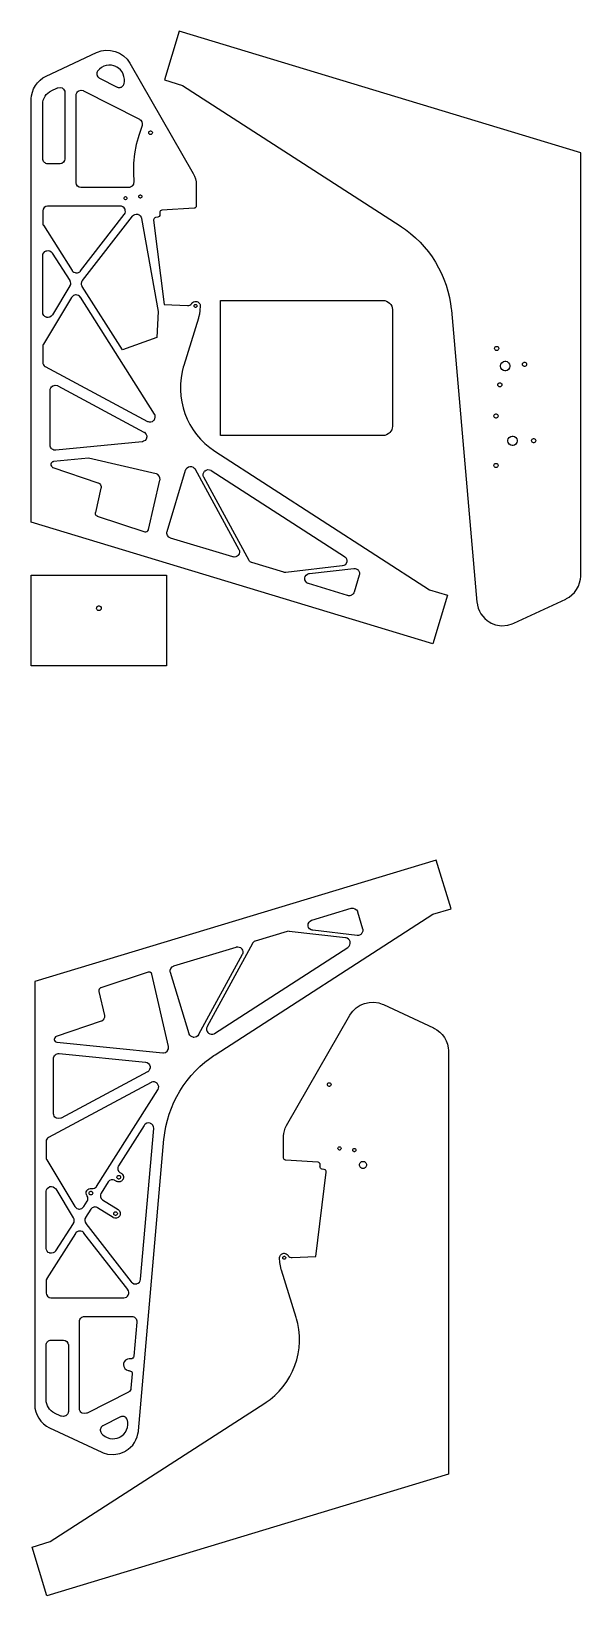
# Model space of a CAD drawing. Extents: x 0 to 29.2, y 0 to 83.1.
import ezdxf

# ---------------------------------------------------------------- set-up
doc = ezdxf.new("R2010")
doc.units = 0
doc.layers.get('0').update_dxf_attribs({"linetype": 'CONTINUOUS'})

msp = doc.modelspace()

# ---------------------------------------------------------------- linework, layer by layer
at = {"color": 0}
for points in [[(19.5803, 72.7253), (19.6525, 72.6788), (19.8637, 72.5306), (20.1342, 72.3212), (20.3908, 72.0979), (20.6338, 71.8614), (20.8619, 71.6124), (21.0754, 71.3514), (21.2736, 71.0792), (21.4561, 70.7965), (21.6225, 70.5042), (21.7724, 70.2026), (21.9053, 69.8929), (22.0208, 69.5753), (22.1186, 69.2507), (22.1981, 68.9199), (22.2589, 68.5833), (22.2926, 68.3276), (22.3007, 68.2419), (23.6556, 52.7547), (23.6592, 52.7133), (23.6801, 52.5897), (23.724, 52.4304), (23.7862, 52.2788), (23.8657, 52.1358), (23.9615, 52.0035), (24.0729, 51.8829), (24.1986, 51.776), (24.3018, 51.7046), (24.3379, 51.6838), (24.409, 51.6428), (24.6428, 51.5539), (24.9654, 51.501), (25.2914, 51.5256), (25.5319, 51.5938), (25.6065, 51.6285), (28.3693, 52.9168), (28.414, 52.9376), (28.5424, 53.0132), (28.6976, 53.1317), (28.8333, 53.2694), (28.9479, 53.4242), (29.0397, 53.5933), (29.1072, 53.7746), (29.1489, 53.9653), (29.1632, 54.1136), (29.1632, 54.1629), (29.1632, 76.6035), (7.84517, 83.0556), (7.06424, 80.4753), (8.02132, 80.1856), (19.5803, 72.7253)], [(8.59793, 75.5061), (8.61708, 75.4728), (8.6659, 75.3676), (8.71511, 75.2222), (8.74501, 75.0714), (8.7551, 74.956), (8.7551, 74.9175), (8.7551, 73.7869), (8.7551, 73.7753), (8.74599, 73.7401), (8.72114, 73.7013), (8.68386, 73.674), (8.64942, 73.6628), (8.63775, 73.6621), (6.93251, 73.5574), (6.92421, 73.5568), (6.88531, 73.5449), (6.852, 73.5217), (6.84651, 73.5154), (6.84099, 73.5092), (6.82194, 73.4732), (6.81483, 73.4332), (6.81538, 73.4249), (6.8221, 73.3153), (6.82281, 73.3036), (6.81592, 73.2681), (6.79351, 73.2278), (6.75803, 73.1983), (6.72433, 73.185), (6.71278, 73.1836), (6.60303, 73.1699), (6.59093, 73.1685), (6.55593, 73.1542), (6.51981, 73.1228), (6.4981, 73.08), (6.49283, 73.0426), (6.49436, 73.0306), (7.0504, 68.555), (8.29476, 68.4917), (8.31093, 68.4908), (8.36003, 68.4969), (8.42074, 68.5185), (8.47396, 68.5549), (8.50776, 68.5908), (8.51665, 68.6044), (8.5255, 68.6181), (8.55931, 68.654), (8.61247, 68.6904), (8.67313, 68.7121), (8.72211, 68.7181), (8.73833, 68.7172), (8.75054, 68.7164), (8.78683, 68.7089), (8.83236, 68.6911), (8.87358, 68.665), (8.90121, 68.6403), (8.90924, 68.631), (8.91721, 68.6217), (8.9375, 68.5907), (8.95714, 68.546), (8.96778, 68.4983), (8.96983, 68.4612), (8.96892, 68.449), (8.95469, 68.2625), (8.95187, 68.2257), (8.92557, 68.0435), (8.88303, 67.8643), (8.87213, 67.8292), (8.09169, 65.3113), (8.067, 65.2317), (8.00608, 64.9885), (7.94824, 64.6638), (7.91758, 64.3388), (7.91357, 64.0149), (7.93565, 63.6936), (7.98324, 63.3765), (8.05583, 63.0651), (8.15283, 62.761), (8.27376, 62.4653), (8.41803, 62.18), (8.58513, 61.9063), (8.77442, 61.6458), (8.98546, 61.4001), (9.21761, 61.1706), (9.47038, 60.9587), (9.67318, 60.8114), (9.74328, 60.7661), (21.1418, 53.4094), (22.099, 53.1197), (21.3181, 50.5394), (0, 56.9914), (0, 79.4321), (0, 79.4815), (0.014214, 79.6297), (0.055935, 79.8204), (0.123481, 80.0017), (0.215332, 80.1708), (0.329861, 80.3256), (0.465494, 80.4633), (0.620714, 80.5818), (0.749078, 80.6574), (0.793892, 80.6782), (3.45958, 81.9213), (3.51878, 81.9489), (3.70692, 82.0092), (3.95953, 82.0479), (4.2111, 82.0396), (4.45535, 81.9861), (4.68593, 81.8894), (4.89654, 81.7515), (5.08089, 81.5744), (5.20019, 81.4169), (5.23275, 81.3603), (8.59793, 75.5061)], [(3.61654, 80.5738), (4.55843, 80.0956), (4.57058, 80.0894), (4.60997, 80.0763), (4.6639, 80.0686), (4.71821, 80.0729), (4.75831, 80.0836), (4.77089, 80.089), (4.78342, 80.0946), (4.81874, 80.1164), (4.859, 80.1531), (4.89035, 80.1976), (4.90771, 80.2354), (4.91157, 80.2485), (4.92128, 80.2819), (4.93869, 80.3856), (4.9414, 80.5219), (4.92085, 80.655), (4.87825, 80.7819), (4.81489, 80.8997), (4.73188, 81.0058), (4.63053, 81.0972), (4.54308, 81.1554), (4.5121, 81.1711), (4.48107, 81.1869), (4.38243, 81.2232), (4.24886, 81.251), (4.11426, 81.2554), (3.98172, 81.2369), (3.85417, 81.1965), (3.73465, 81.1346), (3.62608, 81.0518), (3.55268, 80.9767), (3.53153, 80.949), (3.52317, 80.9382), (3.50293, 80.9019), (3.48551, 80.8504), (3.47971, 80.7963), (3.48286, 80.7549), (3.48589, 80.7414), (3.48888, 80.7281), (3.5039, 80.6893), (3.5325, 80.6431), (3.57042, 80.6039), (3.60433, 80.5799), (3.61654, 80.5738)], [(0.605469, 79.1807), (0.605469, 79.209), (0.613607, 79.2939), (0.637478, 79.4032), (0.676161, 79.5069), (0.728787, 79.6038), (0.794379, 79.6924), (0.872071, 79.7714), (0.960938, 79.839), (1.03445, 79.8824), (1.06011, 79.8943), (1.39453, 80.0503), (1.41585, 80.0603), (1.52897, 80.0756), (1.63921, 80.0456), (1.65907, 80.0329), (1.67356, 80.0238), (1.71246, 79.9885), (1.75261, 79.9331), (1.77778, 79.8694), (1.78657, 79.8178), (1.78657, 79.8006), (1.78657, 76.2957), (1.78657, 76.2689), (1.76486, 76.1885), (1.70583, 76.1008), (1.61822, 76.0418), (1.53776, 76.0201), (1.51096, 76.0201), (0.881076, 76.0201), (0.867512, 76.0201), (0.826986, 76.0254), (0.775553, 76.0411), (0.728136, 76.0664), (0.695692, 76.0912), (0.686199, 76.1007), (0.67665, 76.1103), (0.651747, 76.1428), (0.626411, 76.1903), (0.610786, 76.2417), (0.605469, 76.2822), (0.605469, 76.2957), (0.605469, 79.1807)], [(2.37711, 79.6501), (2.37711, 79.6676), (2.38612, 79.7203), (2.41217, 79.7847), (2.4535, 79.8407), (2.4936, 79.8758), (2.50851, 79.885), (2.52892, 79.8975), (2.64154, 79.9256), (2.75608, 79.9067), (2.77746, 79.8958), (5.73964, 78.3921), (5.76112, 78.3813), (5.81782, 78.3329), (5.86919, 78.2526), (5.89019, 78.1597), (5.88471, 78.0853), (5.87739, 78.0624), (5.70367, 77.5199), (5.66585, 77.4018), (5.57226, 77.0411), (5.48172, 76.5539), (5.43229, 76.0607), (5.42122, 75.6882), (5.42449, 75.5643), (5.43815, 75.0431), (5.43847, 75.0293), (5.43403, 74.9881), (5.41928, 74.9354), (5.39442, 74.8867), (5.36963, 74.8533), (5.36008, 74.8435), (5.35047, 74.8336), (5.31776, 74.8081), (5.26975, 74.7819), (5.2175, 74.7657), (5.17632, 74.7601), (5.16265, 74.7601), (2.65272, 74.7601), (2.62588, 74.7601), (2.54542, 74.7819), (2.45779, 74.841), (2.39876, 74.9286), (2.37711, 75.009), (2.37711, 75.0358), (2.37711, 79.6501)], [(6.23383, 77.6728), (6.23383, 77.6822), (6.24143, 77.7106), (6.26215, 77.7413), (6.29286, 77.7619), (6.32113, 77.7696), (6.33057, 77.7696), (6.33996, 77.7696), (6.36822, 77.7619), (6.39893, 77.7413), (6.41965, 77.7106), (6.42731, 77.6822), (6.42731, 77.6728), (6.42731, 77.6635), (6.41965, 77.6351), (6.39893, 77.6044), (6.36822, 77.5837), (6.33996, 77.5761), (6.33057, 77.5761), (6.32113, 77.5761), (6.29286, 77.5837), (6.26215, 77.6044), (6.24143, 77.6351), (6.23383, 77.6635), (6.23383, 77.6728)], [(4.91601, 74.1969), (4.91601, 74.2053), (4.92264, 74.23), (4.94081, 74.2569), (4.96772, 74.275), (4.99246, 74.2817), (5.00076, 74.2817), (5.009, 74.2817), (5.03375, 74.275), (5.06065, 74.2569), (5.07883, 74.23), (5.0855, 74.2053), (5.0855, 74.1969), (5.0855, 74.1887), (5.07883, 74.1639), (5.06065, 74.1371), (5.03375, 74.1189), (5.009, 74.1122), (5.00076, 74.1122), (4.99246, 74.1122), (4.96772, 74.1189), (4.94081, 74.1371), (4.92264, 74.1639), (4.91601, 74.1887), (4.91601, 74.1969)], [(5.70199, 74.2854), (5.70199, 74.2937), (5.70861, 74.3185), (5.72678, 74.3454), (5.75369, 74.3636), (5.77843, 74.3703), (5.78674, 74.3703), (5.79497, 74.3703), (5.81972, 74.3636), (5.84663, 74.3454), (5.86481, 74.3185), (5.87147, 74.2937), (5.87147, 74.2854), (5.87147, 74.2772), (5.86481, 74.2525), (5.84663, 74.2256), (5.81972, 74.2074), (5.79497, 74.2007), (5.78674, 74.2007), (5.77843, 74.2007), (5.75369, 74.2074), (5.72678, 74.2256), (5.70861, 74.2525), (5.70199, 74.2772), (5.70199, 74.2854)], [(0.644422, 72.7579), (2.16618, 70.361), (2.17497, 70.3472), (2.20817, 70.3097), (2.26042, 70.2704), (2.32047, 70.2446), (2.36942, 70.2342), (2.38585, 70.2335), (2.40224, 70.2326), (2.45193, 70.2383), (2.51417, 70.2585), (2.56993, 70.2926), (2.6065, 70.3268), (2.6166, 70.3397), (4.93767, 73.3314), (4.94938, 73.3465), (4.97597, 73.3986), (4.99403, 73.4722), (4.99132, 73.5481), (4.97581, 73.6044), (4.96739, 73.6215), (4.95899, 73.6388), (4.92399, 73.6856), (4.86572, 73.7343), (4.79639, 73.7651), (4.73899, 73.776), (4.71989, 73.776), (0.881076, 73.776), (0.854221, 73.776), (0.773762, 73.7543), (0.686143, 73.6953), (0.627115, 73.6076), (0.605469, 73.5272), (0.605469, 73.5004), (0.605469, 72.8919), (0.605469, 72.8746), (0.615397, 72.8222), (0.638021, 72.7681), (0.644422, 72.7579)], [(2.70437, 69.5132), (2.69308, 69.531), (2.67036, 69.5912), (2.66168, 69.6739), (2.67811, 69.7556), (2.70637, 69.8133), (2.71929, 69.8299), (5.36501, 73.2401), (5.37711, 73.2557), (5.42269, 73.2956), (5.49235, 73.3315), (5.56928, 73.3464), (5.62972, 73.3435), (5.64893, 73.3386), (5.66808, 73.3339), (5.72293, 73.3085), (5.78407, 73.2593), (5.82894, 73.195), (5.85069, 73.1386), (5.85417, 73.119), (6.72689, 68.1793), (6.66238, 66.7935), (4.83892, 66.1511), (2.70437, 69.5132)], [(0.605469, 71.1365), (0.605469, 71.1586), (0.619954, 71.2247), (0.660644, 71.3019), (0.723415, 71.3626), (0.782932, 71.395), (0.804144, 71.4011), (0.825304, 71.4074), (0.892904, 71.4119), (0.978407, 71.3943), (1.05414, 71.351), (1.10189, 71.3028), (1.11372, 71.2842), (2.03933, 69.8261), (2.04949, 69.8101), (2.07107, 69.7563), (2.08225, 69.6818), (2.07286, 69.6069), (2.05257, 69.5526), (2.04281, 69.5364), (1.11719, 67.9986), (1.10569, 67.9796), (1.05859, 67.9299), (0.983018, 67.8847), (0.897026, 67.8656), (0.828722, 67.8693), (0.807292, 67.8753), (0.785807, 67.8813), (0.725424, 67.9133), (0.661621, 67.974), (0.620226, 68.0517), (0.605469, 68.1185), (0.605469, 68.1407), (0.605469, 71.1365)], [(0.737468, 65.2594), (6.17681, 62.3469), (6.19661, 62.3364), (6.26324, 62.3179), (6.35226, 62.3182), (6.43653, 62.3468), (6.49354, 62.386), (6.50885, 62.4025), (6.52414, 62.4189), (6.55903, 62.4788), (6.58132, 62.5649), (6.57503, 62.6536), (6.5516, 62.7188), (6.53956, 62.7376), (2.60547, 68.9344), (2.59608, 68.9492), (2.56039, 68.9886), (2.50407, 69.029), (2.43946, 69.0542), (2.38693, 69.0625), (2.36951, 69.0624), (2.35206, 69.0622), (2.29975, 69.0525), (2.23574, 69.0258), (2.18039, 68.9842), (2.14567, 68.9439), (2.13667, 68.9289), (0.641276, 66.4447), (0.635417, 66.435), (0.614583, 66.3826), (0.605469, 66.3325), (0.605469, 66.3157), (0.605469, 65.4799), (0.605469, 65.4631), (0.614637, 65.4126), (0.64095, 65.3514), (0.682508, 65.2993), (0.722601, 65.2674), (0.737468, 65.2594)], [(8.64085, 68.4793), (8.64085, 68.4871), (8.64697, 68.51), (8.66385, 68.535), (8.68886, 68.5519), (8.71186, 68.5581), (8.71957, 68.5581), (8.72721, 68.5581), (8.75022, 68.5519), (8.77522, 68.535), (8.7921, 68.51), (8.79829, 68.4871), (8.79829, 68.4793), (8.79829, 68.4717), (8.7921, 68.4488), (8.77522, 68.4237), (8.75022, 68.4068), (8.72721, 68.4006), (8.71957, 68.4006), (8.71186, 68.4006), (8.68886, 68.4068), (8.66385, 68.4237), (8.64697, 68.4488), (8.64085, 68.4717), (8.64085, 68.4793)], [(18.6682, 61.5961), (10.0432, 61.5961), (10.0432, 68.7674), (18.6682, 68.7674), (18.6935, 68.7674), (18.769, 68.7572), (18.8629, 68.7281), (18.9478, 68.6819), (19.0218, 68.621), (19.0828, 68.5469), (19.1289, 68.4619), (19.1581, 68.3682), (19.1682, 68.2926), (19.1682, 68.2674), (19.1682, 62.0961), (19.1682, 62.0717), (19.1585, 61.9981), (19.1301, 61.9047), (19.0842, 61.8188), (19.0392, 61.7599), (19.0218, 61.7425), (19.0044, 61.7251), (18.9457, 61.6801), (18.8596, 61.6342), (18.7663, 61.6058), (18.6928, 61.5961), (18.6682, 61.5961)], [(24.811, 66.219), (24.811, 66.2083), (24.8022, 66.1761), (24.7786, 66.141), (24.7435, 66.1174), (24.7112, 66.1086), (24.7006, 66.1086), (24.6897, 66.1086), (24.6575, 66.1174), (24.6224, 66.141), (24.5987, 66.1761), (24.59, 66.2083), (24.59, 66.219), (24.59, 66.2299), (24.5987, 66.2621), (24.6224, 66.2972), (24.6575, 66.321), (24.6897, 66.3296), (24.7006, 66.3296), (24.7112, 66.3296), (24.7435, 66.321), (24.7786, 66.2972), (24.8022, 66.2621), (24.811, 66.2299), (24.811, 66.219)], [(25.4085, 65.2862), (25.4085, 65.2619), (25.3889, 65.189), (25.3353, 65.1094), (25.2558, 65.056), (25.1828, 65.0362), (25.1585, 65.0362), (25.1342, 65.0362), (25.0613, 65.056), (24.9817, 65.1094), (24.9282, 65.189), (24.9085, 65.2619), (24.9085, 65.2862), (24.9085, 65.3106), (24.9282, 65.3836), (24.9817, 65.4631), (25.0613, 65.5167), (25.1342, 65.5362), (25.1585, 65.5362), (25.1828, 65.5362), (25.2558, 65.5167), (25.3353, 65.4631), (25.3889, 65.3836), (25.4085, 65.3106), (25.4085, 65.2862)], [(26.2922, 65.3757), (26.2922, 65.365), (26.2835, 65.3328), (26.2599, 65.2976), (26.2247, 65.274), (26.1925, 65.2653), (26.1817, 65.2653), (26.1708, 65.2653), (26.1386, 65.274), (26.1035, 65.2976), (26.0799, 65.3328), (26.0713, 65.365), (26.0713, 65.3757), (26.0713, 65.3865), (26.0799, 65.4187), (26.1035, 65.4539), (26.1386, 65.4776), (26.1708, 65.4862), (26.1817, 65.4862), (26.1925, 65.4862), (26.2247, 65.4776), (26.2599, 65.4539), (26.2835, 65.4187), (26.2922, 65.3865), (26.2922, 65.3757)], [(5.98133, 61.7818), (6.0006, 61.7715), (6.05171, 61.7281), (6.10042, 61.6565), (6.12462, 61.5735), (6.12576, 61.5064), (6.12153, 61.485), (6.11724, 61.4636), (6.0905, 61.4021), (6.03629, 61.3346), (5.96392, 61.2874), (5.90001, 61.2668), (5.87831, 61.2646), (1.30181, 60.8136), (1.28749, 60.8122), (1.24409, 60.814), (1.18831, 60.8263), (1.13623, 60.8497), (1.10026, 60.874), (1.08968, 60.8837), (1.07905, 60.8933), (1.05122, 60.9267), (1.02279, 60.9763), (1.00521, 61.0306), (0.999186, 61.0736), (0.999186, 61.0879), (0.999186, 63.9893), (0.999186, 64.0069), (1.00841, 64.0601), (1.03499, 64.1251), (1.07709, 64.1814), (1.11795, 64.2167), (1.13314, 64.2257), (1.15392, 64.2382), (1.26812, 64.2649), (1.38346, 64.2437), (1.40483, 64.2322), (5.98133, 61.7818)], [(24.9799, 64.2881), (24.9799, 64.2774), (24.9713, 64.2451), (24.9475, 64.21), (24.9124, 64.1863), (24.8801, 64.1776), (24.8694, 64.1776), (24.8586, 64.1776), (24.8264, 64.1863), (24.7912, 64.21), (24.7676, 64.2451), (24.7589, 64.2774), (24.7589, 64.2881), (24.7589, 64.2989), (24.7676, 64.3311), (24.7912, 64.3663), (24.8264, 64.3899), (24.8586, 64.3986), (24.8694, 64.3986), (24.8801, 64.3986), (24.9124, 64.3899), (24.9475, 64.3663), (24.9713, 64.3311), (24.9799, 64.2989), (24.9799, 64.2881)], [(24.7806, 62.6315), (24.7806, 62.6208), (24.7718, 62.5886), (24.7481, 62.5533), (24.7129, 62.5297), (24.6807, 62.521), (24.67, 62.521), (24.6592, 62.521), (24.6269, 62.5297), (24.5918, 62.5533), (24.5682, 62.5886), (24.5596, 62.6208), (24.5596, 62.6315), (24.5596, 62.6424), (24.5682, 62.6746), (24.5918, 62.7096), (24.6269, 62.7333), (24.6592, 62.7419), (24.67, 62.7419), (24.6807, 62.7419), (24.7129, 62.7333), (24.7481, 62.7096), (24.7718, 62.6746), (24.7806, 62.6424), (24.7806, 62.6315)], [(25.795, 61.319), (25.795, 61.2947), (25.7753, 61.2217), (25.7217, 61.1422), (25.6422, 61.0888), (25.5693, 61.069), (25.545, 61.069), (25.5206, 61.069), (25.4476, 61.0888), (25.3682, 61.1422), (25.3146, 61.2217), (25.295, 61.2947), (25.295, 61.319), (25.295, 61.3433), (25.3146, 61.4164), (25.3682, 61.4958), (25.4476, 61.5493), (25.5206, 61.569), (25.545, 61.569), (25.5693, 61.569), (25.6422, 61.5493), (25.7217, 61.4958), (25.7753, 61.4164), (25.795, 61.3433), (25.795, 61.319)], [(26.7806, 61.319), (26.7806, 61.3083), (26.7718, 61.2761), (26.7481, 61.2408), (26.7129, 61.2172), (26.6807, 61.2085), (26.67, 61.2085), (26.6592, 61.2085), (26.6269, 61.2172), (26.5918, 61.2408), (26.5682, 61.2761), (26.5596, 61.3083), (26.5596, 61.319), (26.5596, 61.3299), (26.5682, 61.3621), (26.5918, 61.3971), (26.6269, 61.4208), (26.6592, 61.4294), (26.67, 61.4294), (26.6807, 61.4294), (26.7129, 61.4208), (26.7481, 61.3971), (26.7718, 61.3621), (26.7806, 61.3299), (26.7806, 61.319)], [(3.69726, 58.7954), (3.39947, 57.5057), (3.39621, 57.4915), (3.39714, 57.4469), (3.41558, 57.3931), (3.45199, 57.3493), (3.48964, 57.3253), (3.50336, 57.3207), (6.01818, 56.4875), (6.02869, 56.484), (6.08279, 56.4803), (6.13519, 56.4943), (6.14486, 56.4997), (6.15451, 56.5051), (6.19374, 56.5426), (6.21869, 56.5908), (6.22119, 56.6015), (6.82878, 59.2335), (6.83479, 59.2596), (6.83176, 59.3429), (6.79394, 59.4415), (6.7219, 59.5188), (6.64839, 59.5581), (6.62229, 59.564), (3.03857, 60.3914), (1.18235, 60.2085), (1.16911, 60.2071), (1.13037, 60.1942), (1.08735, 60.164), (1.05659, 60.1215), (1.04286, 60.0831), (1.04134, 60.0699), (1.03982, 60.0567), (1.04438, 60.0161), (1.06462, 59.9676), (1.09961, 59.9286), (1.13433, 59.9069), (1.14692, 59.9026), (3.53435, 59.0883), (3.55588, 59.081), (3.61501, 59.0426), (3.6721, 58.9732), (3.70101, 58.8881), (3.70236, 58.8176), (3.69726, 58.7954)], [(8.19362, 59.7543), (8.19943, 59.7736), (8.22846, 59.8281), (8.28207, 59.8872), (8.35032, 59.9285), (8.40918, 59.9467), (8.42925, 59.9486), (8.44928, 59.9507), (8.51058, 59.945), (8.58583, 59.9183), (8.65033, 59.8713), (8.68978, 59.824), (8.69943, 59.8062), (11.017, 55.5503), (11.0267, 55.5325), (11.045, 55.4732), (11.0494, 55.3931), (11.0304, 55.3151), (11.0015, 55.2603), (10.9888, 55.2446), (10.976, 55.2289), (10.9281, 55.1893), (10.8556, 55.155), (10.7763, 55.1429), (10.7145, 55.1487), (10.6952, 55.1547), (7.39199, 56.1544), (7.36632, 56.1622), (7.29557, 56.2064), (7.22885, 56.2882), (7.19769, 56.3892), (7.20031, 56.4725), (7.20806, 56.4981), (8.19362, 59.7543)], [(24.7806, 60.0065), (24.7806, 59.9958), (24.7718, 59.9636), (24.7481, 59.9283), (24.7129, 59.9047), (24.6807, 59.896), (24.67, 59.896), (24.6592, 59.896), (24.6269, 59.9047), (24.5918, 59.9283), (24.5682, 59.9636), (24.5596, 59.9958), (24.5596, 60.0065), (24.5596, 60.0174), (24.5682, 60.0496), (24.5918, 60.0846), (24.6269, 60.1083), (24.6592, 60.1169), (24.67, 60.1169), (24.6807, 60.1169), (24.7129, 60.1083), (24.7481, 60.0846), (24.7718, 60.0496), (24.7806, 60.0174), (24.7806, 60.0065)], [(16.6238, 55.1756), (16.6414, 55.1642), (16.6874, 55.119), (16.7299, 55.0474), (16.749, 54.9664), (16.7475, 54.9021), (16.7428, 54.8815), (16.7381, 54.8611), (16.7108, 54.8026), (16.6578, 54.7385), (16.5881, 54.6931), (16.5268, 54.6728), (16.506, 54.6703), (13.5103, 54.3242), (13.5018, 54.3232), (13.4174, 54.3307), (13.4092, 54.3332), (11.7049, 54.849), (11.6933, 54.8525), (11.6598, 54.8676), (11.6195, 54.8944), (11.5852, 54.9285), (11.5635, 54.9581), (11.5578, 54.9688), (9.15588, 59.3797), (9.14501, 59.3996), (9.12597, 59.4665), (9.12587, 59.556), (9.15446, 59.6408), (9.19385, 59.6982), (9.21044, 59.7136), (9.227, 59.7289), (9.28711, 59.7639), (9.37381, 59.7861), (9.463, 59.7793), (9.52832, 59.7554), (9.54736, 59.7431), (16.6238, 55.1756)], [(0, 54.1754), (7.17128, 54.1754), (7.17128, 49.3629), (0, 49.3629), (0, 54.1754)], [(17.1142, 54.5424), (17.1311, 54.5444), (17.1828, 54.5418), (17.2481, 54.5246), (17.3072, 54.4921), (17.3464, 54.4583), (17.3574, 54.4453), (17.3722, 54.4275), (17.4158, 54.3236), (17.4162, 54.2111), (17.4096, 54.1888), (17.1367, 53.2872), (17.1328, 53.2743), (17.1158, 53.2371), (17.0861, 53.1924), (17.0481, 53.1543), (17.0149, 53.1304), (17.0029, 53.124), (16.9911, 53.1178), (16.9528, 53.1033), (16.9, 53.0928), (16.8463, 53.0928), (16.806, 53.0994), (16.7931, 53.1033), (14.7128, 53.7329), (14.6904, 53.7397), (14.6279, 53.7757), (14.5642, 53.8425), (14.5261, 53.9267), (14.5161, 53.9981), (14.5182, 54.0214), (14.5203, 54.0446), (14.5428, 54.1131), (14.5953, 54.189), (14.6699, 54.2436), (14.7378, 54.2679), (14.761, 54.2706), (17.1142, 54.5424)], [(3.58561, 52.5504), (3.59776, 52.5504), (3.63428, 52.5407), (3.67399, 52.5139), (3.70079, 52.4742), (3.71061, 52.4376), (3.71061, 52.4254), (3.71061, 52.4133), (3.70079, 52.3768), (3.67399, 52.3371), (3.63428, 52.3103), (3.59776, 52.3004), (3.58561, 52.3004), (3.5734, 52.3004), (3.53694, 52.3103), (3.49724, 52.3371), (3.47043, 52.3768), (3.46061, 52.4133), (3.46061, 52.4254), (3.46061, 52.4376), (3.47043, 52.4742), (3.49724, 52.5139), (3.53694, 52.5407), (3.5734, 52.5504), (3.58561, 52.5504)], [(7.04258, 24.2419), (7.05057, 24.3276), (7.08431, 24.5833), (7.14518, 24.9199), (7.22467, 25.2507), (7.32238, 25.5753), (7.43787, 25.8929), (7.57081, 26.2026), (7.72065, 26.5042), (7.88704, 26.7965), (8.06956, 27.0792), (8.26774, 27.3514), (8.48122, 27.6124), (8.70953, 27.8614), (8.95231, 28.0979), (9.2091, 28.3213), (9.47944, 28.5306), (9.69075, 28.6786), (9.76297, 28.7253), (21.3219, 36.1856), (22.279, 36.4753), (21.4981, 39.0556), (0.180067, 32.6035), (0.180067, 10.1629), (0.180067, 10.1136), (0.194282, 9.96528), (0.236003, 9.77458), (0.303549, 9.59338), (0.395344, 9.42415), (0.509928, 9.26942), (0.645562, 9.13162), (0.800782, 9.01324), (0.929144, 8.93767), (0.973958, 8.91678), (3.73676, 7.62842), (3.81131, 7.59369), (4.05186, 7.52561), (4.37782, 7.50092), (4.70042, 7.55393), (4.93414, 7.64268), (5.00537, 7.68381), (5.04139, 7.70464), (5.14458, 7.77593), (5.27035, 7.88297), (5.38162, 8.00342), (5.47754, 8.13585), (5.55701, 8.27869), (5.61914, 8.43044), (5.66303, 8.58968), (5.68403, 8.71332), (5.68767, 8.75478), (7.04258, 24.2419)], [(16.9714, 36.4965), (16.9971, 36.5044), (17.0804, 36.5069), (17.1813, 36.476), (17.2632, 36.4092), (17.3074, 36.3385), (17.3151, 36.3128), (17.5885, 35.4114), (17.5953, 35.3892), (17.5947, 35.2765), (17.5512, 35.1726), (17.5364, 35.1547), (17.5254, 35.1418), (17.4863, 35.1081), (17.4271, 35.0756), (17.3618, 35.0583), (17.3101, 35.0557), (17.2932, 35.0576), (14.94, 35.3283), (14.9167, 35.331), (14.8489, 35.3551), (14.7742, 35.4096), (14.7215, 35.4856), (14.699, 35.554), (14.6969, 35.5774), (14.6949, 35.6007), (14.7049, 35.6719), (14.7429, 35.7562), (14.8067, 35.8231), (14.869, 35.859), (14.8914, 35.8658), (16.9714, 36.4965)], [(11.7371, 34.6283), (9.33746, 30.2161), (9.32667, 30.1962), (9.30761, 30.1293), (9.30761, 30.0399), (9.33615, 29.9551), (9.3756, 29.8978), (9.39219, 29.8824), (9.40875, 29.8669), (9.46892, 29.8319), (9.55561, 29.8099), (9.64481, 29.8167), (9.71013, 29.8407), (9.72917, 29.8529), (16.8032, 34.4242), (16.8208, 34.4356), (16.8667, 34.4808), (16.9092, 34.5525), (16.9283, 34.6335), (16.9268, 34.6979), (16.9221, 34.7183), (16.9172, 34.7389), (16.8901, 34.7972), (16.8369, 34.8614), (16.7672, 34.9068), (16.706, 34.9271), (16.6851, 34.9294), (13.6893, 35.274), (13.6808, 35.275), (13.5963, 35.2674), (13.5882, 35.2649), (11.8842, 34.7482), (11.8725, 34.7446), (11.839, 34.7294), (11.7988, 34.7028), (11.7644, 34.6687), (11.7428, 34.639), (11.7371, 34.6283)], [(7.38813, 33.0967), (7.38032, 33.1225), (7.37771, 33.2057), (7.40881, 33.3067), (7.47553, 33.3886), (7.54622, 33.4326), (7.57189, 33.4404), (10.8745, 34.4419), (10.8939, 34.4479), (10.9556, 34.4539), (11.035, 34.4418), (11.1075, 34.4075), (11.1554, 34.3681), (11.1682, 34.3522), (11.1809, 34.3365), (11.2099, 34.2818), (11.2289, 34.2037), (11.2246, 34.1236), (11.2063, 34.0643), (11.1966, 34.0465), (8.88129, 29.7893), (8.87164, 29.7717), (8.83219, 29.7243), (8.76774, 29.6772), (8.69249, 29.6506), (8.63118, 29.6449), (8.61117, 29.6468), (8.5911, 29.6489), (8.53222, 29.6669), (8.46392, 29.7083), (8.41032, 29.7675), (8.38124, 29.8218), (8.37543, 29.841), (7.38813, 33.0967)], [(3.71442, 30.5067), (1.32699, 29.6922), (1.3144, 29.6881), (1.27968, 29.6664), (1.24468, 29.6274), (1.22445, 29.5789), (1.21989, 29.5383), (1.22141, 29.5251), (1.22293, 29.5119), (1.23665, 29.4735), (1.26742, 29.431), (1.31044, 29.4008), (1.34918, 29.3878), (1.36241, 29.3865), (6.98876, 28.8321), (7.01085, 28.8299), (7.11692, 28.85), (7.20811, 28.9078), (7.22276, 28.9244), (7.23742, 28.9411), (7.28299, 29.039), (7.28928, 29.1468), (7.28429, 29.1683), (6.40121, 32.9933), (6.39871, 33.0042), (6.37381, 33.0524), (6.33458, 33.0899), (6.32493, 33.0953), (6.31526, 33.1007), (6.26286, 33.1147), (6.20871, 33.111), (6.19824, 33.1075), (3.68343, 32.2742), (3.66971, 32.2697), (3.63206, 32.2457), (3.59565, 32.2019), (3.57721, 32.1481), (3.57628, 32.1035), (3.57954, 32.0893), (3.87728, 30.7996), (3.88238, 30.7774), (3.88103, 30.7069), (3.85215, 30.6218), (3.79508, 30.5524), (3.73594, 30.514), (3.71442, 30.5067)], [(13.3924, 23.2519), (13.3924, 24.3826), (13.3924, 24.4211), (13.4025, 24.5365), (13.4323, 24.6872), (13.4815, 24.8328), (13.5303, 24.9379), (13.5495, 24.9713), (16.9147, 30.8254), (16.9472, 30.8821), (17.0665, 31.0396), (17.2508, 31.2167), (17.4615, 31.3544), (17.6921, 31.4511), (17.9363, 31.5047), (18.1879, 31.5131), (18.4406, 31.4743), (18.6288, 31.4139), (18.6879, 31.3864), (21.3536, 30.1433), (21.3983, 30.1225), (21.5267, 30.0469), (21.6819, 29.9285), (21.8175, 29.7907), (21.9321, 29.636), (22.0239, 29.4668), (22.0915, 29.2856), (22.1332, 29.0949), (22.1475, 28.9467), (22.1475, 28.8971), (22.1475, 6.45654), (0.829428, 0.004503), (0.048503, 2.58479), (1.00564, 2.87451), (12.4042, 10.2313), (12.4743, 10.2765), (12.677, 10.4239), (12.9298, 10.6357), (13.162, 10.8652), (13.373, 11.1109), (13.5623, 11.3714), (13.7294, 11.6451), (13.8736, 11.9304), (13.9946, 12.226), (14.0915, 12.5303), (14.1642, 12.8417), (14.2118, 13.1587), (14.2339, 13.48), (14.2299, 13.8039), (14.1992, 14.1289), (14.1414, 14.4536), (14.0804, 14.6967), (14.0558, 14.7764), (13.2753, 17.2942), (13.2644, 17.3294), (13.2218, 17.5086), (13.1955, 17.6908), (13.1928, 17.7276), (13.1785, 17.9142), (13.1776, 17.9264), (13.1796, 17.9635), (13.1903, 18.0111), (13.2099, 18.0557), (13.2302, 18.0868), (13.2382, 18.0961), (13.2462, 18.1054), (13.2739, 18.1301), (13.3151, 18.1563), (13.3606, 18.1739), (13.3969, 18.1815), (13.4091, 18.1824), (13.4253, 18.1832), (13.4743, 18.1771), (13.535, 18.1556), (13.5881, 18.1192), (13.6219, 18.0832), (13.6308, 18.0696), (13.6397, 18.056), (13.6735, 18.0199), (13.7267, 17.9836), (13.7874, 17.9621), (13.8365, 17.956), (13.8528, 17.9568), (15.0971, 18.0201), (15.6531, 22.4956), (15.654, 22.5039), (15.6496, 22.5443), (15.6328, 22.5814), (15.6276, 22.5878), (15.6225, 22.5944), (15.5908, 22.6197), (15.5526, 22.634), (15.5444, 22.635), (15.4347, 22.6486), (15.4231, 22.6501), (15.3894, 22.6635), (15.3539, 22.6929), (15.3315, 22.7332), (15.3246, 22.7687), (15.3254, 22.7804), (15.3321, 22.89), (15.3326, 22.8983), (15.3256, 22.9383), (15.3065, 22.9743), (15.301, 22.9806), (15.2954, 22.9868), (15.2622, 23.01), (15.2232, 23.0219), (15.215, 23.0225), (13.5097, 23.1272), (13.498, 23.1279), (13.4635, 23.1392), (13.4263, 23.1664), (13.4014, 23.2051), (13.3924, 23.2403), (13.3924, 23.2519)], [(6.05832, 28.3304), (6.08003, 28.3282), (6.14393, 28.3076), (6.21631, 28.2604), (6.27056, 28.1929), (6.29731, 28.1314), (6.3016, 28.11), (6.30583, 28.0886), (6.30469, 28.0215), (6.28049, 27.9385), (6.23178, 27.8669), (6.18067, 27.8235), (6.1614, 27.8132), (1.5849, 25.3628), (1.56353, 25.3514), (1.44819, 25.3301), (1.33398, 25.3568), (1.31321, 25.3693), (1.29801, 25.3783), (1.25716, 25.4136), (1.21501, 25.4699), (1.18842, 25.5349), (1.1792, 25.5881), (1.1792, 25.6057), (1.1792, 28.5071), (1.1792, 28.5214), (1.18522, 28.5644), (1.2028, 28.6188), (1.23123, 28.6683), (1.25912, 28.7017), (1.26975, 28.7112), (1.28033, 28.721), (1.3163, 28.7453), (1.36833, 28.7688), (1.4241, 28.781), (1.4675, 28.7828), (1.48182, 28.7813), (6.05832, 28.3304)], [(2.95925, 21.2289), (2.94835, 21.2439), (2.92475, 21.2957), (2.91168, 21.3681), (2.92019, 21.441), (2.94054, 21.494), (2.95053, 21.5097), (2.96044, 21.5254), (2.99983, 21.5665), (3.06228, 21.6053), (3.13336, 21.6243), (3.19015, 21.6249), (3.20844, 21.6214), (3.22661, 21.6179), (3.28347, 21.6186), (3.35454, 21.6375), (3.41699, 21.6762), (3.45637, 21.7172), (3.46636, 21.7329), (6.71962, 26.8572), (6.73167, 26.8762), (6.7551, 26.9414), (6.76133, 27.0301), (6.73904, 27.1163), (6.70421, 27.1761), (6.68892, 27.1925), (6.67356, 27.209), (6.6166, 27.2482), (6.53228, 27.2768), (6.44331, 27.2771), (6.37663, 27.2586), (6.35682, 27.2479), (0.917535, 24.3356), (0.902724, 24.3276), (0.862576, 24.2957), (0.821018, 24.2436), (0.794706, 24.1824), (0.785536, 24.1319), (0.785536, 24.1151), (0.785536, 23.2793), (0.785536, 23.2625), (0.79465, 23.2124), (0.815483, 23.1601), (0.821343, 23.1503), (2.31674, 20.6661), (2.32568, 20.6511), (2.36046, 20.6108), (2.41581, 20.5692), (2.47982, 20.5425), (2.53213, 20.5328), (2.54958, 20.5326), (2.567, 20.5325), (2.61951, 20.5408), (2.68414, 20.566), (2.74046, 20.6064), (2.77615, 20.6458), (2.78554, 20.6604), (2.96804, 20.9479), (2.97797, 20.9636), (2.99832, 21.0168), (3.00683, 21.0897), (2.99376, 21.1622), (2.97017, 21.2139), (2.95925, 21.2289)], [(15.7201, 27.1379), (15.7201, 27.1474), (15.7278, 27.1756), (15.7485, 27.2064), (15.7793, 27.2271), (15.8075, 27.2346), (15.8169, 27.2346), (15.8262, 27.2346), (15.8546, 27.2271), (15.8853, 27.2064), (15.906, 27.1756), (15.9138, 27.1474), (15.9138, 27.1379), (15.9138, 27.1285), (15.906, 27.1003), (15.8853, 27.0696), (15.8546, 27.0489), (15.8262, 27.0411), (15.8169, 27.0411), (15.8075, 27.0411), (15.7793, 27.0489), (15.7485, 27.0696), (15.7278, 27.1003), (15.7201, 27.1285), (15.7201, 27.1379)], [(3.7794, 21.025), (4.60781, 20.4992), (4.62831, 20.4861), (4.67942, 20.4304), (4.71778, 20.3426), (4.72043, 20.2468), (4.69792, 20.1746), (4.6849, 20.154), (4.67182, 20.1336), (4.6161, 20.0825), (4.52832, 20.0442), (4.43251, 20.0415), (4.36035, 20.064), (4.33985, 20.0771), (3.51144, 20.6029), (3.50108, 20.6094), (3.46744, 20.6251), (3.42046, 20.6382), (3.37181, 20.6418), (3.3349, 20.6385), (3.32297, 20.6358), (3.31099, 20.6332), (3.27615, 20.6206), (3.23372, 20.5965), (3.19672, 20.5647), (3.17296, 20.5362), (3.16639, 20.5258), (2.88439, 20.0817), (2.8731, 20.064), (2.85042, 20.0038), (2.84174, 19.921), (2.85813, 19.8394), (2.88639, 19.7817), (2.89931, 19.765), (5.30599, 16.6631), (5.31853, 16.6469), (5.36615, 16.606), (5.43901, 16.5699), (5.51921, 16.5565), (5.58182, 16.5619), (5.60151, 16.5676), (5.62115, 16.5735), (5.67671, 16.6029), (5.73693, 16.6575), (5.7786, 16.7274), (5.79644, 16.7876), (5.79824, 16.8081), (6.49767, 24.8025), (6.49962, 24.8251), (6.49013, 24.8947), (6.45383, 24.9772), (6.3929, 25.0436), (6.33306, 25.0803), (6.31153, 25.0875), (6.28993, 25.0949), (6.22017, 25.1022), (6.1314, 25.0864), (6.0524, 25.0429), (6.00265, 24.9935), (5.99046, 24.9742), (4.62468, 22.8228), (4.6116, 22.8024), (4.58903, 22.7301), (4.59169, 22.6343), (4.63004, 22.5465), (4.68115, 22.4908), (4.70171, 22.4778), (4.77675, 22.4301), (4.78706, 22.4236), (4.81549, 22.3999), (4.84728, 22.3628), (4.87131, 22.3204), (4.88406, 22.2856), (4.88672, 22.2736), (4.88938, 22.2617), (4.89268, 22.2247), (4.889, 22.1761), (4.87597, 22.129), (4.8604, 22.0954), (4.85385, 22.0851), (4.84728, 22.0747), (4.82346, 22.0464), (4.78646, 22.0146), (4.74397, 21.9906), (4.70921, 21.9778), (4.69726, 21.9751), (4.68528, 21.9725), (4.64833, 21.9692), (4.59972, 21.9729), (4.55274, 21.9858), (4.5191, 22.0015), (4.50879, 22.0081), (4.43371, 22.0557), (4.41314, 22.0687), (4.34099, 22.0912), (4.24522, 22.0886), (4.15739, 22.0503), (4.10167, 21.9992), (4.08865, 21.9786), (3.70236, 21.3701), (3.68929, 21.3496), (3.66678, 21.2775), (3.66943, 21.1817), (3.70779, 21.0938), (3.75885, 21.0382), (3.7794, 21.025)], [(16.276, 23.7506), (16.276, 23.7589), (16.2826, 23.7836), (16.3008, 23.8106), (16.3278, 23.8288), (16.3525, 23.8353), (16.3607, 23.8353), (16.369, 23.8353), (16.3937, 23.8288), (16.4207, 23.8106), (16.4389, 23.7836), (16.4456, 23.7589), (16.4456, 23.7506), (16.4456, 23.7424), (16.4389, 23.7176), (16.4207, 23.6907), (16.3937, 23.6725), (16.369, 23.6658), (16.3607, 23.6658), (16.3525, 23.6658), (16.3278, 23.6725), (16.3008, 23.6907), (16.2826, 23.7176), (16.276, 23.7424), (16.276, 23.7506)], [(17.0619, 23.6621), (17.0619, 23.6703), (17.0686, 23.695), (17.0868, 23.7219), (17.1137, 23.7401), (17.1385, 23.7468), (17.1467, 23.7468), (17.155, 23.7468), (17.1797, 23.7401), (17.2067, 23.7219), (17.2247, 23.695), (17.2314, 23.6703), (17.2314, 23.6621), (17.2314, 23.6537), (17.2247, 23.629), (17.2067, 23.6022), (17.1797, 23.584), (17.155, 23.5774), (17.1467, 23.5774), (17.1385, 23.5774), (17.1137, 23.584), (17.0868, 23.6022), (17.0686, 23.629), (17.0619, 23.6537), (17.0619, 23.6621)], [(17.419, 22.8758), (17.419, 22.8854), (17.4229, 22.9138), (17.4337, 22.9489), (17.4511, 22.9807), (17.474, 23.0085), (17.5017, 23.0314), (17.5335, 23.0486), (17.5687, 23.0596), (17.5971, 23.0633), (17.6065, 23.0633), (17.616, 23.0633), (17.6443, 23.0596), (17.6796, 23.0486), (17.7114, 23.0314), (17.739, 23.0085), (17.7619, 22.9807), (17.7793, 22.9489), (17.7901, 22.9138), (17.794, 22.8854), (17.794, 22.8758), (17.794, 22.8664), (17.7901, 22.8381), (17.7793, 22.8029), (17.7619, 22.7711), (17.739, 22.7433), (17.7114, 22.7204), (17.6796, 22.7032), (17.6443, 22.6922), (17.616, 22.6883), (17.6065, 22.6883), (17.5971, 22.6883), (17.5687, 22.6922), (17.5335, 22.7032), (17.5017, 22.7204), (17.474, 22.7433), (17.4511, 22.7711), (17.4337, 22.8029), (17.4229, 22.8381), (17.419, 22.8664), (17.419, 22.8758)], [(0.785536, 21.4542), (0.785536, 21.4765), (0.800293, 21.5433), (0.841689, 21.621), (0.90549, 21.6817), (0.965875, 21.7138), (0.987358, 21.7197), (1.00879, 21.7257), (1.07709, 21.7294), (1.16309, 21.7103), (1.23861, 21.665), (1.2857, 21.6154), (1.2972, 21.5964), (2.22287, 20.0586), (2.23264, 20.0424), (2.25288, 19.9881), (2.26232, 19.9132), (2.25108, 19.8388), (2.22954, 19.7849), (2.2194, 19.7687), (1.29378, 18.3108), (1.28196, 18.2922), (1.23421, 18.244), (1.15848, 18.2007), (1.07297, 18.1832), (1.00537, 18.1878), (0.984212, 18.1939), (0.962999, 18.2), (0.903483, 18.2324), (0.840713, 18.2931), (0.800022, 18.3703), (0.785536, 18.4364), (0.785536, 18.4585), (0.785536, 21.4542)], [(4.73953, 22.219), (4.73953, 22.2097), (4.73188, 22.1814), (4.71115, 22.1507), (4.68039, 22.13), (4.65213, 22.1224), (4.64274, 22.1224), (4.63331, 22.1224), (4.60504, 22.13), (4.57433, 22.1507), (4.5536, 22.1814), (4.54601, 22.2097), (4.54601, 22.219), (4.54601, 22.2285), (4.5536, 22.2568), (4.57433, 22.2875), (4.60504, 22.3082), (4.63331, 22.3158), (4.64274, 22.3158), (4.65213, 22.3158), (4.68039, 22.3082), (4.71115, 22.2875), (4.73188, 22.2568), (4.73953, 22.2285), (4.73953, 22.219)], [(3.25831, 21.3757), (3.25831, 21.3664), (3.25065, 21.3381), (3.22993, 21.3074), (3.19922, 21.2867), (3.17096, 21.279), (3.16157, 21.279), (3.15213, 21.279), (3.12386, 21.2867), (3.0931, 21.3074), (3.07238, 21.3381), (3.06478, 21.3664), (3.06478, 21.3757), (3.06478, 21.3851), (3.07238, 21.4135), (3.0931, 21.4442), (3.12386, 21.465), (3.15213, 21.4725), (3.16157, 21.4725), (3.17096, 21.4725), (3.19922, 21.465), (3.22993, 21.4442), (3.25065, 21.4135), (3.25831, 21.3851), (3.25831, 21.3757)], [(4.57058, 20.2881), (4.57058, 20.2787), (4.56293, 20.2504), (4.54221, 20.2197), (4.51144, 20.199), (4.48318, 20.1914), (4.47379, 20.1914), (4.46436, 20.1914), (4.43608, 20.199), (4.40539, 20.2197), (4.38465, 20.2504), (4.37706, 20.2787), (4.37706, 20.2881), (4.37706, 20.2975), (4.38465, 20.3258), (4.40539, 20.3565), (4.43608, 20.3772), (4.46436, 20.3849), (4.47379, 20.3849), (4.48318, 20.3849), (4.51144, 20.3772), (4.54221, 20.3565), (4.56293, 20.3258), (4.57058, 20.2975), (4.57058, 20.2881)], [(0.785536, 16.7029), (0.785536, 16.0946), (0.785536, 16.0678), (0.807183, 15.9874), (0.866211, 15.8997), (0.953831, 15.8407), (1.03423, 15.819), (1.06109, 15.819), (4.89996, 15.819), (4.91906, 15.819), (4.97646, 15.8299), (5.04579, 15.8608), (5.10406, 15.9094), (5.13906, 15.9562), (5.14746, 15.9733), (5.15587, 15.9906), (5.17139, 16.0469), (5.1741, 16.1228), (5.15603, 16.1964), (5.12939, 16.2485), (5.11768, 16.2635), (2.7966, 19.2551), (2.78651, 19.2682), (2.74994, 19.3024), (2.69422, 19.3365), (2.632, 19.3567), (2.58231, 19.3624), (2.56592, 19.3615), (2.54949, 19.3608), (2.50049, 19.3506), (2.44049, 19.3246), (2.38818, 19.2853), (2.35499, 19.2478), (2.34619, 19.2339), (0.82449, 16.8369), (0.818088, 16.8269), (0.795464, 16.7728), (0.785536, 16.7204), (0.785536, 16.7029)], [(13.3492, 17.9444), (13.3492, 17.9521), (13.3554, 17.9751), (13.3722, 18.0001), (13.3972, 18.0171), (13.4202, 18.0232), (13.4279, 18.0232), (13.4355, 18.0232), (13.4586, 18.0171), (13.4836, 18.0001), (13.5004, 17.9751), (13.5067, 17.9521), (13.5067, 17.9444), (13.5067, 17.9368), (13.5004, 17.9138), (13.4836, 17.8887), (13.4586, 17.8719), (13.4355, 17.8657), (13.4279, 17.8657), (13.4202, 17.8657), (13.3972, 17.8719), (13.3722, 17.8887), (13.3554, 17.9138), (13.3492, 17.9368), (13.3492, 17.9444)], [(5.44069, 12.7211), (5.43935, 12.7059), (5.42301, 12.6612), (5.38499, 12.6143), (5.33219, 12.585), (5.28532, 12.5767), (5.27007, 12.578), (5.23085, 12.5814), (5.20031, 12.5841), (5.10656, 12.5675), (5.00092, 12.509), (4.92497, 12.4151), (4.89231, 12.3256), (4.88965, 12.2951), (4.88699, 12.2646), (4.9036, 12.1708), (4.96213, 12.0652), (5.05593, 11.9893), (5.1454, 11.9566), (5.17594, 11.9539), (5.21517, 11.9505), (5.22553, 11.9496), (5.27414, 11.9333), (5.31538, 11.9028), (5.3221, 11.8948), (5.32878, 11.8868), (5.35161, 11.8409), (5.35921, 11.7903), (5.35835, 11.7798), (5.2915, 11.0161), (5.29015, 11.0004), (5.27794, 10.9539), (5.24962, 10.8979), (5.20828, 10.8508), (5.16971, 10.8221), (5.15565, 10.8149), (2.95751, 9.69911), (2.93614, 9.68826), (2.82161, 9.66949), (2.70899, 9.69743), (2.68858, 9.70996), (2.67361, 9.71912), (2.63357, 9.75435), (2.59224, 9.81028), (2.56619, 9.87478), (2.55718, 9.92736), (2.55718, 9.94482), (2.55718, 14.5592), (2.55718, 14.5726), (2.5625, 14.6132), (2.57813, 14.6647), (2.60346, 14.7121), (2.62836, 14.7446), (2.63792, 14.754), (2.6474, 14.7636), (2.67985, 14.7885), (2.72726, 14.8137), (2.77869, 14.8294), (2.81922, 14.8347), (2.83279, 14.8347), (5.32487, 14.8347), (5.33908, 14.8347), (5.38183, 14.8289), (5.43582, 14.8114), (5.48514, 14.7833), (5.51839, 14.7558), (5.52806, 14.7453), (5.53765, 14.7349), (5.56212, 14.6993), (5.58578, 14.6478), (5.59842, 14.5925), (5.60058, 14.5493), (5.59939, 14.5351), (5.44069, 12.7211)], [(0.785536, 13.2993), (0.785536, 13.3128), (0.790853, 13.3533), (0.806478, 13.4048), (0.831814, 13.4523), (0.856717, 13.4847), (0.866265, 13.4942), (0.875814, 13.5038), (0.908203, 13.5287), (0.955621, 13.5539), (1.00705, 13.5696), (1.04758, 13.5749), (1.06109, 13.5749), (1.69103, 13.5749), (1.71783, 13.5749), (1.79829, 13.5533), (1.8859, 13.4942), (1.94493, 13.4066), (1.96664, 13.3262), (1.96664, 13.2993), (1.96664, 9.79449), (1.96664, 9.77729), (1.95785, 9.72558), (1.93261, 9.66194), (1.89247, 9.6065), (1.85357, 9.57129), (1.83908, 9.56201), (1.81922, 9.54937), (1.70904, 9.51947), (1.59586, 9.53478), (1.57454, 9.54471), (1.24018, 9.70063), (1.21452, 9.71263), (1.141, 9.75592), (1.05214, 9.82368), (0.974447, 9.90261), (0.908854, 9.99121), (0.856228, 10.0881), (0.817546, 10.1919), (0.793674, 10.3011), (0.785536, 10.386), (0.785536, 10.4143), (0.785536, 13.2993)], [(4.7385, 9.49935), (3.7966, 9.02121), (3.7844, 9.01503), (3.75049, 8.99104), (3.71251, 8.95199), (3.68392, 8.90565), (3.66889, 8.86692), (3.6659, 8.85351), (3.66287, 8.84017), (3.65972, 8.79878), (3.66558, 8.74462), (3.683, 8.69303), (3.70324, 8.65674), (3.71158, 8.64589), (3.73275, 8.61833), (3.80615, 8.54312), (3.91471, 8.46044), (4.03424, 8.39849), (4.16178, 8.35801), (4.29432, 8.33963), (4.42893, 8.34403), (4.5625, 8.37185), (4.66114, 8.4081), (4.69217, 8.42383), (4.72314, 8.43956), (4.8106, 8.49783), (4.91194, 8.58919), (4.9949, 8.69526), (5.05832, 8.8131), (5.10086, 8.94), (5.12142, 9.07303), (5.11876, 9.20947), (5.10135, 9.3131), (5.09164, 9.34646), (5.08778, 9.35965), (5.07042, 9.3974), (5.03907, 9.44189), (4.99881, 9.47857), (4.96349, 9.50043), (4.95096, 9.50586), (4.93837, 9.51133), (4.89828, 9.52208), (4.84397, 9.52636), (4.79004, 9.51878), (4.75065, 9.50558), (4.7385, 9.49935)]]:
    msp.add_lwpolyline(points, close=True, dxfattribs=at)

doc.saveas('drawing.dxf')
